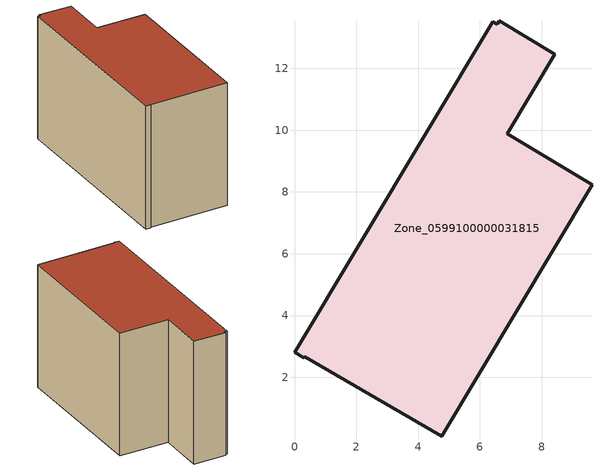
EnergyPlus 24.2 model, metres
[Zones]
Zone_0599100000031815
 floor ground (C_G): 8.42,12.45 6.88,9.88 9.62,8.24 4.76,0.1 0.33,2.67 0.3,2.63 0,2.81 6.41,13.51 6.55,13.42 6.62,13.53 z0
 wall outside (C_F): 0.33,2.67 4.76,0.1 9.62,8.24 6.88,9.88 8.42,12.45 6.62,13.53 6.55,13.42 6.41,13.51 0,2.81 0.3,2.63 0.33,2.67 z0:8.05
 roof outside (C_R): 6.88,9.88 8.42,12.45 6.62,13.53 6.55,13.42 6.41,13.51 0,2.81 0.3,2.63 0.33,2.67 4.76,0.1 9.62,8.24 z8.05
[BUILDING]
Pand.0599100000031815: North Axis=0; Terrain=City; Loads Convergence Tolerance Value=0.04; Temperature Convergence Tolerance Value=0.4; Solar Distribution=FullExterior; Maximum Number of Warmup Days=25; Minimum Number of Warmup Days=1
[Site:Location]
Rotterdam.The.Hague.AP_ZH_NLD Design_Conditions: Latitude=51.96; Longitude=4.45; Time Zone=1; Elevation=-4.5
[SITE:GROUNDTEMPERATURE:BUILDINGSURFACE]
18, 18, 18, 18, 18, 18, 18, 18, 18, 18, 18, 18
[MATERIAL] Thermal Absorptance=0.9; Solar Absorptance=0.7; Visible Absorptance=0.7
Name | Roughness | Thickness | Conductivity | Density | Specific Heat
G.TI.1975-1991 | MediumSmooth | 0.15 | 0.288461 | 540 | 1210
F.TI.1975-1991 | Rough | 0.3 | 0.230769 | 1920 | 840
R.TI.1975-1991 | MediumRough | 0.2 | 0.153846 | 1500 | 1000
[CONSTRUCTION]
C_G: G.TI.1975-1991
C_F: F.TI.1975-1991
C_R: R.TI.1975-1991
[ZONE]
Zone_0599100000031815: Type=1; Multiplier=1; Ceiling Height=Autocalculate; Volume=Autocalculate; Floor Area=autocalculate; Part of Total Floor Area=Yes
[ZONEINFILTRATION:DESIGNFLOWRATE]
Infil_Zone_0599100000031815: Zone or ZoneList or Space or SpaceList=Zone_0599100000031815; Schedule=AlwaysOn; Design Flow Rate Calculation Method=Flow/Area; Flow Rate per Floor Area=0.003; Constant Term Coefficient=1; Temperature Term Coefficient=0; Velocity Term Coefficient=0; Velocity Squared Term Coefficient=0
[HVACTEMPLATE:ZONE:IDEALLOADSAIRSYSTEM]
Zone_0599100000031815: Maximum Heating Supply Air Temperature=50; Minimum Cooling Supply Air Temperature=13; Maximum Heating Supply Air Humidity Ratio=0.0156; Minimum Cooling Supply Air Humidity Ratio=0.0077; Heating Limit=NoLimit; Cooling Limit=NoLimit; Dehumidification Control Type=ConstantSensibleHeatRatio; Cooling Sensible Heat Ratio=0.7; Dehumidification Setpoint=60; Humidification Control Type=None; Humidification Setpoint=30; Outdoor Air Method=None; Outdoor Air Flow Rate per Person=0.00944; Outdoor Air Flow Rate per Zone Floor Area=0; Outdoor Air Flow Rate per Zone=0; Demand Controlled Ventilation Type=None; Outdoor Air Economizer Type=NoEconomizer; Heat Recovery Type=None; Sensible Heat Recovery Effectiveness=0.7; Latent Heat Recovery Effectiveness=0.65
[ZONECONTROL:THERMOSTAT]
ThermostatControl_Zone_0599100000031815: Zone or ZoneList=Zone_0599100000031815; Control Type Schedule=DualSetpointControlType; Control 1=Thermostat_Zone_0599100000031815; Temperature Difference Between Cutout And Setpoint=0
[THERMOSTATSETPOINT:DUALSETPOINT]
Thermostat_Zone_0599100000031815: Heating Setpoint Temperature Schedule=HeatingSetpoint_Zone_0599100000031815; Cooling Setpoint Temperature Schedule=CoolingSetpoint_Zone_0599100000031815
[SCHEDULE:COMPACT]
HeatingSetpoint_Zone_0599100000031815: Through: 12/31, For: AllDays, Until: 24:00, 21
CoolingSetpoint_Zone_0599100000031815: Through: 12/31, For: AllDays, Until: 24:00, 24
DualSetpointControlType: Through: 12/31, For: AllDays, Until: 24:00, 4
AlwaysOn: Through: 12/31, For: AllDays, Until: 24:00, 1
